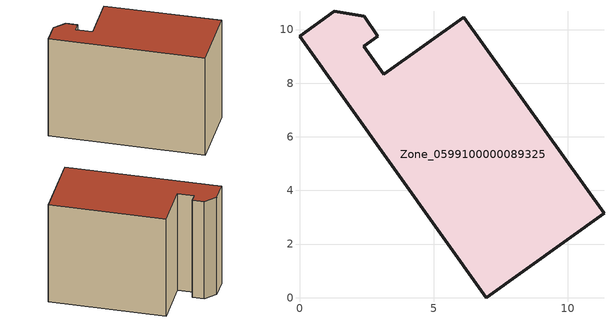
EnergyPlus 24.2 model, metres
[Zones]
Zone_0599100000089325
 floor ground (C_G): 1.3,10.68 2.41,10.49 2.92,9.75 2.39,9.37 3.14,8.33 6.12,10.45 11.36,3.14 6.96,0 0,9.75 z0
 wall outside (C_F): 6.96,0 11.36,3.14 6.12,10.45 3.14,8.33 2.39,9.37 2.92,9.75 2.41,10.49 1.3,10.68 0,9.75 6.96,0 z0:8.52
 roof outside (C_R): 1.3,10.68 0,9.75 6.96,0 11.36,3.14 6.12,10.45 3.14,8.33 2.39,9.37 2.92,9.75 2.41,10.49 z8.52
[BUILDING]
Pand.0599100000089325: North Axis=0; Terrain=City; Loads Convergence Tolerance Value=0.04; Temperature Convergence Tolerance Value=0.4; Solar Distribution=FullExterior; Maximum Number of Warmup Days=25; Minimum Number of Warmup Days=1
[Site:Location]
Rotterdam.The.Hague.AP_ZH_NLD Design_Conditions: Latitude=51.96; Longitude=4.45; Time Zone=1; Elevation=-4.5
[SITE:GROUNDTEMPERATURE:BUILDINGSURFACE]
18, 18, 18, 18, 18, 18, 18, 18, 18, 18, 18, 18
[MATERIAL] Thermal Absorptance=0.9; Solar Absorptance=0.7; Visible Absorptance=0.7
Name | Roughness | Thickness | Conductivity | Density | Specific Heat
G.TI.1975-1991 | MediumSmooth | 0.15 | 0.288461 | 540 | 1210
F.TI.1975-1991 | Rough | 0.3 | 0.230769 | 1920 | 840
R.TI.1975-1991 | MediumRough | 0.2 | 0.153846 | 1500 | 1000
[CONSTRUCTION]
C_G: G.TI.1975-1991
C_F: F.TI.1975-1991
C_R: R.TI.1975-1991
[ZONE]
Zone_0599100000089325: Type=1; Multiplier=1; Ceiling Height=Autocalculate; Volume=Autocalculate; Floor Area=autocalculate; Part of Total Floor Area=Yes
[ZONEINFILTRATION:DESIGNFLOWRATE]
Infil_Zone_0599100000089325: Zone or ZoneList or Space or SpaceList=Zone_0599100000089325; Schedule=AlwaysOn; Design Flow Rate Calculation Method=Flow/Area; Flow Rate per Floor Area=0.003; Constant Term Coefficient=1; Temperature Term Coefficient=0; Velocity Term Coefficient=0; Velocity Squared Term Coefficient=0
[HVACTEMPLATE:ZONE:IDEALLOADSAIRSYSTEM]
Zone_0599100000089325: Maximum Heating Supply Air Temperature=50; Minimum Cooling Supply Air Temperature=13; Maximum Heating Supply Air Humidity Ratio=0.0156; Minimum Cooling Supply Air Humidity Ratio=0.0077; Heating Limit=NoLimit; Cooling Limit=NoLimit; Dehumidification Control Type=ConstantSensibleHeatRatio; Cooling Sensible Heat Ratio=0.7; Dehumidification Setpoint=60; Humidification Control Type=None; Humidification Setpoint=30; Outdoor Air Method=None; Outdoor Air Flow Rate per Person=0.00944; Outdoor Air Flow Rate per Zone Floor Area=0; Outdoor Air Flow Rate per Zone=0; Demand Controlled Ventilation Type=None; Outdoor Air Economizer Type=NoEconomizer; Heat Recovery Type=None; Sensible Heat Recovery Effectiveness=0.7; Latent Heat Recovery Effectiveness=0.65
[ZONECONTROL:THERMOSTAT]
ThermostatControl_Zone_0599100000089325: Zone or ZoneList=Zone_0599100000089325; Control Type Schedule=DualSetpointControlType; Control 1=Thermostat_Zone_0599100000089325; Temperature Difference Between Cutout And Setpoint=0
[THERMOSTATSETPOINT:DUALSETPOINT]
Thermostat_Zone_0599100000089325: Heating Setpoint Temperature Schedule=HeatingSetpoint_Zone_0599100000089325; Cooling Setpoint Temperature Schedule=CoolingSetpoint_Zone_0599100000089325
[SCHEDULE:COMPACT]
HeatingSetpoint_Zone_0599100000089325: Through: 12/31, For: AllDays, Until: 24:00, 21
CoolingSetpoint_Zone_0599100000089325: Through: 12/31, For: AllDays, Until: 24:00, 24
DualSetpointControlType: Through: 12/31, For: AllDays, Until: 24:00, 4
AlwaysOn: Through: 12/31, For: AllDays, Until: 24:00, 1
